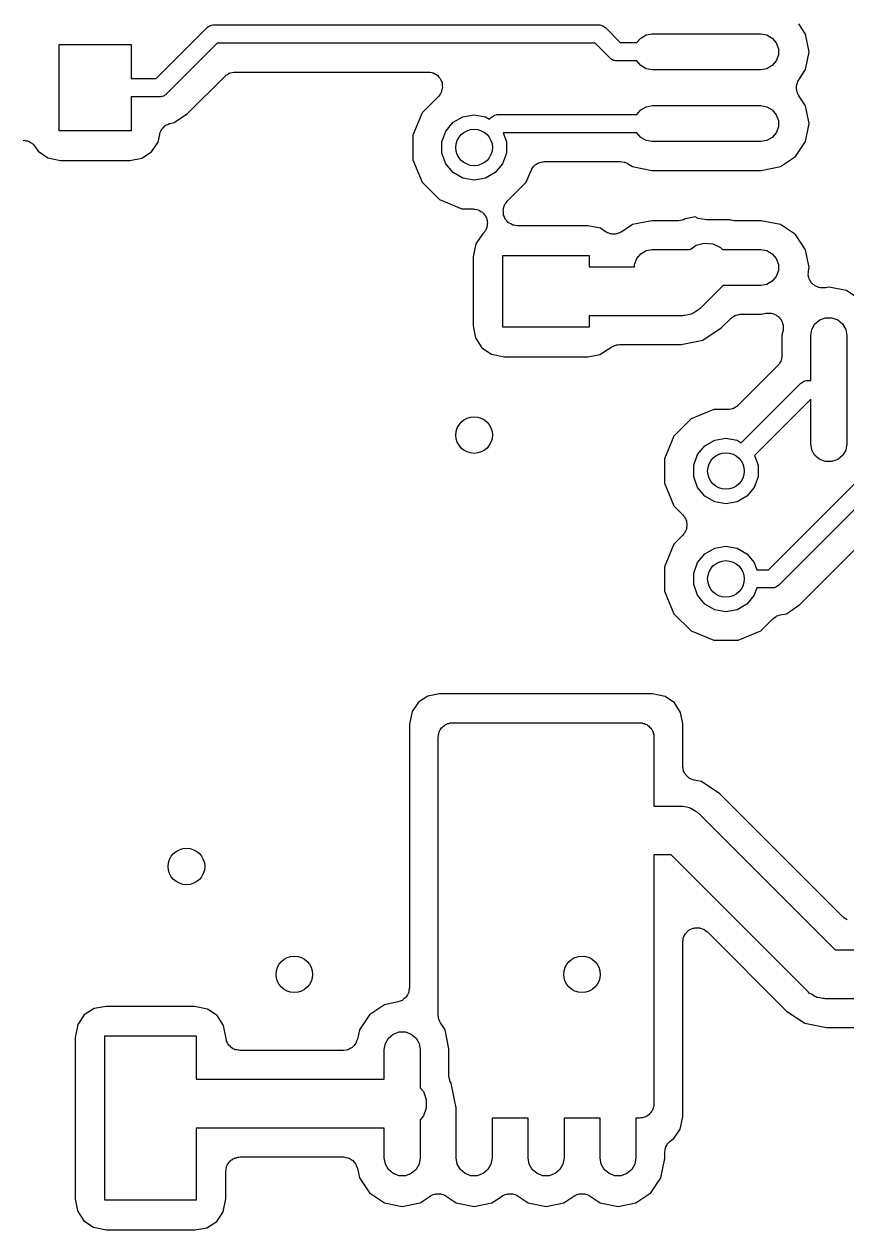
# Model space of a CAD drawing. Extents: x 85 to 210, y -138 to -65.
# Drawn here: x 147.12 to 152.84, y -130.53 to -122.14 of the extents above; entities that cross this region are included whole.
import ezdxf

# ---------------------------------------------------------------- set-up
doc = ezdxf.new("R2010")
doc.units = 0
doc.header["$MEASUREMENT"] = 0
doc.layers.add('BLACK', color=7, linetype='CONTINUOUS')

msp = doc.modelspace()

# ---------------------------------------------------------------- linework, layer by layer
at = {"layer": 'Black'}
for p, q in [((148.039, -122.521), (148.393, -122.166)), ((148.393, -122.166), (148.396, -122.165)), ((148.396, -122.165), (148.397, -122.163)), ((148.397, -122.163), (148.404, -122.159)), ((148.404, -122.159), (148.411, -122.154)), ((148.411, -122.154), (148.414, -122.153)), ((148.414, -122.153), (148.416, -122.152)), ((148.416, -122.152), (148.425, -122.15)), ((148.425, -122.15), (148.433, -122.148)), ((148.433, -122.148), (148.435, -122.148)), ((148.435, -122.148), (148.438, -122.148)), ((148.438, -122.148), (151.117, -122.148)), ((151.117, -122.148), (151.12, -122.148)), ((151.12, -122.148), (151.123, -122.148)), ((151.123, -122.148), (151.131, -122.15)), ((151.131, -122.15), (151.139, -122.152)), ((151.139, -122.152), (151.141, -122.153)), ((151.141, -122.153), (151.144, -122.154)), ((151.144, -122.154), (151.151, -122.159)), ((151.151, -122.159), (151.158, -122.163)), ((151.158, -122.163), (151.16, -122.165)), ((151.16, -122.165), (151.162, -122.166)), ((151.162, -122.166), (151.266, -122.271)), ((152.554, -122.211), (152.507, -122.14)), ((151.381, -122.271), (151.408, -122.239)), ((151.408, -122.239), (151.445, -122.217)), ((151.445, -122.217), (151.488, -122.209)), ((151.488, -122.209), (152.242, -122.209)), ((152.242, -122.209), (152.285, -122.217)), ((152.285, -122.217), (152.322, -122.239)), ((152.322, -122.239), (152.35, -122.272)), ((152.579, -122.334), (152.554, -122.211)), ((147.365, -122.884), (147.365, -122.284)), ((147.365, -122.284), (147.865, -122.284)), ((147.865, -122.284), (147.865, -122.521)), ((148.464, -122.275), (148.11, -122.629)), ((151.091, -122.275), (148.464, -122.275)), ((151.195, -122.379), (151.091, -122.275)), ((151.266, -122.271), (151.381, -122.271)), ((152.35, -122.272), (152.365, -122.313)), ((152.365, -122.313), (152.365, -122.356)), ((152.554, -122.458), (152.579, -122.334)), ((151.198, -122.381), (151.195, -122.379)), ((151.199, -122.383), (151.198, -122.381)), ((151.206, -122.387), (151.199, -122.383)), ((151.213, -122.392), (151.206, -122.387)), ((151.216, -122.393), (151.213, -122.392)), ((151.218, -122.394), (151.216, -122.393)), ((151.227, -122.395), (151.218, -122.394)), ((151.235, -122.398), (151.227, -122.395)), ((151.237, -122.397), (151.235, -122.398)), ((151.24, -122.398), (151.237, -122.397)), ((151.381, -122.398), (151.24, -122.398)), ((151.408, -122.43), (151.381, -122.398)), ((152.35, -122.397), (152.322, -122.43)), ((152.365, -122.356), (152.35, -122.397)), ((148.258, -122.764), (148.518, -122.504)), ((148.518, -122.504), (148.522, -122.502)), ((148.522, -122.502), (148.524, -122.498)), ((148.524, -122.498), (148.536, -122.492)), ((148.536, -122.492), (148.546, -122.484)), ((148.546, -122.484), (148.551, -122.483)), ((148.551, -122.483), (148.554, -122.481)), ((148.554, -122.481), (148.567, -122.479)), ((148.567, -122.479), (148.58, -122.475)), ((148.58, -122.475), (148.584, -122.476)), ((148.584, -122.476), (148.589, -122.475)), ((148.589, -122.475), (149.93, -122.475)), ((149.93, -122.475), (149.943, -122.477)), ((149.943, -122.477), (149.956, -122.478)), ((149.956, -122.478), (149.96, -122.48)), ((149.96, -122.48), (149.964, -122.481)), ((149.964, -122.481), (149.976, -122.487)), ((149.976, -122.487), (149.987, -122.493)), ((149.987, -122.493), (149.99, -122.496)), ((149.99, -122.496), (149.994, -122.498)), ((149.994, -122.498), (150.003, -122.508)), ((151.445, -122.452), (151.408, -122.43)), ((151.488, -122.459), (151.445, -122.452)), ((152.242, -122.459), (151.488, -122.459)), ((152.285, -122.452), (152.242, -122.459)), ((152.322, -122.43), (152.285, -122.452)), ((152.507, -122.529), (152.554, -122.458)), ((147.865, -122.521), (148.039, -122.521)), ((150.003, -122.508), (150.012, -122.518)), ((150.012, -122.518), (150.014, -122.522)), ((150.014, -122.522), (150.017, -122.525)), ((150.017, -122.525), (150.021, -122.537)), ((150.021, -122.537), (150.027, -122.549)), ((150.027, -122.549), (150.027, -122.553)), ((150.027, -122.553), (150.028, -122.557)), ((150.028, -122.557), (150.028, -122.571)), ((150.028, -122.571), (150.03, -122.584)), ((150.03, -122.584), (150.028, -122.588)), ((150.028, -122.588), (150.028, -122.592)), ((152.491, -122.573), (152.493, -122.567)), ((152.491, -122.584), (152.491, -122.573)), ((152.491, -122.595), (152.491, -122.584)), ((152.493, -122.561), (152.497, -122.551)), ((152.493, -122.567), (152.493, -122.561)), ((152.497, -122.551), (152.5, -122.54)), ((152.5, -122.54), (152.504, -122.535)), ((152.504, -122.535), (152.507, -122.529)), ((148.065, -122.648), (147.865, -122.648)), ((147.865, -122.648), (147.865, -122.884)), ((148.068, -122.647), (148.065, -122.648)), ((148.071, -122.648), (148.068, -122.647)), ((148.079, -122.645), (148.071, -122.648)), ((148.087, -122.644), (148.079, -122.645)), ((148.089, -122.643), (148.087, -122.644)), ((148.092, -122.642), (148.089, -122.643)), ((148.099, -122.637), (148.092, -122.642)), ((148.106, -122.633), (148.099, -122.637)), ((148.108, -122.631), (148.106, -122.633)), ((148.11, -122.629), (148.108, -122.631)), ((150.001, -122.646), (149.888, -122.758)), ((150.008, -122.635), (150.001, -122.646)), ((150.017, -122.625), (150.008, -122.635)), ((150.018, -122.621), (150.017, -122.625)), ((150.021, -122.617), (150.018, -122.621)), ((150.024, -122.605), (150.021, -122.617)), ((150.028, -122.592), (150.024, -122.605)), ((152.493, -122.602), (152.491, -122.595)), ((152.493, -122.608), (152.493, -122.602)), ((152.497, -122.618), (152.493, -122.608)), ((152.5, -122.629), (152.497, -122.618)), ((152.504, -122.634), (152.5, -122.629)), ((152.507, -122.64), (152.504, -122.634)), ((152.554, -122.711), (152.507, -122.64)), ((151.381, -122.771), (151.408, -122.739)), ((151.408, -122.739), (151.445, -122.717)), ((151.445, -122.717), (151.488, -122.709)), ((151.488, -122.709), (152.242, -122.709)), ((152.242, -122.709), (152.285, -122.717)), ((152.285, -122.717), (152.322, -122.739)), ((152.322, -122.739), (152.35, -122.772)), ((152.579, -122.834), (152.554, -122.711)), ((148.11, -122.843), (148.12, -122.839)), ((148.12, -122.839), (148.13, -122.834)), ((148.13, -122.834), (148.137, -122.833)), ((148.137, -122.833), (148.143, -122.83)), ((148.143, -122.83), (148.165, -122.826)), ((148.165, -122.826), (148.258, -122.764)), ((149.888, -122.758), (149.823, -122.915)), ((150.053, -122.886), (150.104, -122.825)), ((150.104, -122.825), (150.172, -122.786)), ((150.172, -122.786), (150.25, -122.772)), ((150.25, -122.772), (150.328, -122.786)), ((150.328, -122.786), (150.357, -122.803)), ((150.357, -122.803), (150.371, -122.789)), ((150.371, -122.789), (150.373, -122.788)), ((150.373, -122.788), (150.375, -122.786)), ((150.375, -122.786), (150.382, -122.782)), ((150.382, -122.782), (150.389, -122.777)), ((150.389, -122.777), (150.392, -122.776)), ((150.392, -122.776), (150.394, -122.775)), ((150.394, -122.775), (150.402, -122.773)), ((150.402, -122.773), (150.41, -122.771)), ((150.41, -122.771), (150.413, -122.771)), ((150.413, -122.771), (150.416, -122.771)), ((150.416, -122.771), (151.381, -122.771)), ((152.35, -122.772), (152.365, -122.813)), ((152.365, -122.813), (152.365, -122.856)), ((152.554, -122.958), (152.579, -122.834)), ((147.865, -122.884), (147.365, -122.884)), ((148.053, -122.964), (148.064, -122.909)), ((148.064, -122.909), (148.066, -122.903)), ((148.066, -122.903), (148.067, -122.896)), ((148.067, -122.896), (148.073, -122.887)), ((148.073, -122.887), (148.077, -122.876)), ((148.077, -122.876), (148.081, -122.872)), ((148.081, -122.872), (148.084, -122.866)), ((148.084, -122.866), (148.092, -122.859)), ((148.092, -122.859), (148.1, -122.85)), ((148.1, -122.85), (148.105, -122.847)), ((148.105, -122.847), (148.11, -122.843)), ((149.823, -122.915), (149.823, -123.085)), ((150.026, -122.96), (150.053, -122.886)), ((151.381, -122.898), (150.452, -122.898)), ((150.452, -122.898), (150.474, -122.96)), ((151.408, -122.93), (151.381, -122.898)), ((152.35, -122.897), (152.322, -122.93)), ((152.365, -122.856), (152.35, -122.897)), ((147.116, -122.951), (147.123, -122.95)), ((147.123, -122.95), (147.134, -122.953)), ((147.134, -122.953), (147.145, -122.954)), ((147.145, -122.954), (147.15, -122.957)), ((147.15, -122.957), (147.156, -122.959)), ((147.156, -122.959), (147.166, -122.965)), ((147.166, -122.965), (147.176, -122.97)), ((147.176, -122.97), (147.18, -122.975)), ((147.18, -122.975), (147.185, -122.978)), ((147.185, -122.978), (147.192, -122.987)), ((147.192, -122.987), (147.199, -122.996)), ((147.199, -122.996), (147.219, -123.026)), ((148.007, -123.03), (148.053, -122.964)), ((150.026, -123.04), (150.026, -122.96)), ((150.474, -122.96), (150.474, -123.04)), ((151.445, -122.952), (151.408, -122.93)), ((151.488, -122.959), (151.445, -122.952)), ((152.242, -122.959), (151.488, -122.959)), ((152.285, -122.952), (152.242, -122.959)), ((152.322, -122.93), (152.285, -122.952)), ((152.484, -123.063), (152.554, -122.958)), ((147.219, -123.026), (147.286, -123.072)), ((147.286, -123.072), (147.375, -123.09)), ((147.375, -123.09), (147.856, -123.09)), ((147.856, -123.09), (147.939, -123.075)), ((147.939, -123.075), (148.007, -123.03)), ((149.823, -123.085), (149.888, -123.242)), ((150.053, -123.114), (150.026, -123.04)), ((150.474, -123.04), (150.447, -123.114)), ((152.379, -123.133), (152.484, -123.063)), ((150.104, -123.175), (150.053, -123.114)), ((150.172, -123.214), (150.104, -123.175)), ((150.396, -123.175), (150.328, -123.214)), ((150.447, -123.114), (150.396, -123.175)), ((150.612, -123.242), (150.646, -123.16)), ((150.646, -123.16), (150.65, -123.154)), ((150.65, -123.154), (150.652, -123.148)), ((150.652, -123.148), (150.659, -123.139)), ((150.659, -123.139), (150.665, -123.13)), ((150.665, -123.13), (150.67, -123.126)), ((150.67, -123.126), (150.674, -123.121)), ((150.674, -123.121), (150.684, -123.116)), ((150.684, -123.116), (150.692, -123.109)), ((150.692, -123.109), (150.699, -123.107)), ((150.699, -123.107), (150.704, -123.104)), ((150.704, -123.104), (150.715, -123.102)), ((150.715, -123.102), (150.726, -123.099)), ((150.726, -123.099), (150.732, -123.099)), ((150.732, -123.099), (150.738, -123.098)), ((150.738, -123.098), (151.268, -123.098)), ((151.268, -123.098), (151.28, -123.1)), ((151.28, -123.1), (151.292, -123.101)), ((151.292, -123.101), (151.297, -123.103)), ((151.297, -123.103), (151.302, -123.104)), ((151.302, -123.104), (151.313, -123.11)), ((151.313, -123.11), (151.324, -123.115)), ((151.324, -123.115), (151.351, -123.133)), ((151.351, -123.133), (151.484, -123.159)), ((151.484, -123.159), (152.246, -123.159)), ((152.246, -123.159), (152.379, -123.133)), ((149.888, -123.242), (150.008, -123.362)), ((150.25, -123.228), (150.172, -123.214)), ((150.328, -123.214), (150.25, -123.228)), ((150.48, -123.373), (150.612, -123.242)), ((150.008, -123.362), (150.165, -123.427)), ((150.165, -123.427), (150.243, -123.427)), ((150.243, -123.427), (150.249, -123.428)), ((150.453, -123.427), (150.457, -123.414)), ((150.453, -123.431), (150.453, -123.427)), ((150.457, -123.414), (150.46, -123.402)), ((150.46, -123.402), (150.463, -123.398)), ((150.463, -123.398), (150.464, -123.394)), ((150.464, -123.394), (150.473, -123.384)), ((150.473, -123.384), (150.48, -123.373)), ((150.249, -123.428), (150.255, -123.428)), ((150.255, -123.428), (150.266, -123.431)), ((150.266, -123.431), (150.277, -123.433)), ((150.277, -123.433), (150.282, -123.436)), ((150.282, -123.436), (150.288, -123.438)), ((150.288, -123.438), (150.297, -123.445)), ((150.297, -123.445), (150.307, -123.45)), ((150.307, -123.45), (150.311, -123.455)), ((150.311, -123.455), (150.316, -123.459)), ((150.316, -123.459), (150.322, -123.469)), ((150.322, -123.469), (150.329, -123.477)), ((150.329, -123.477), (150.331, -123.483)), ((150.331, -123.483), (150.335, -123.488)), ((150.335, -123.488), (150.337, -123.499)), ((150.337, -123.499), (150.341, -123.51)), ((150.341, -123.51), (150.341, -123.516)), ((150.451, -123.435), (150.453, -123.431)), ((150.453, -123.448), (150.451, -123.435)), ((150.453, -123.461), (150.453, -123.448)), ((150.454, -123.466), (150.453, -123.461)), ((150.454, -123.47), (150.454, -123.466)), ((150.46, -123.482), (150.454, -123.47)), ((150.464, -123.494), (150.46, -123.482)), ((150.467, -123.497), (150.464, -123.494)), ((150.469, -123.501), (150.467, -123.497)), ((150.478, -123.511), (150.469, -123.501)), ((150.487, -123.521), (150.478, -123.511)), ((151.484, -123.509), (151.351, -123.536)), ((151.671, -123.509), (151.484, -123.509)), ((151.683, -123.507), (151.671, -123.509)), ((151.695, -123.506), (151.683, -123.507)), ((151.7, -123.504), (151.695, -123.506)), ((151.706, -123.503), (151.7, -123.504)), ((151.716, -123.497), (151.706, -123.503)), ((151.722, -123.495), (151.716, -123.497)), ((151.786, -123.482), (151.722, -123.495)), ((151.807, -123.494), (151.786, -123.482)), ((151.865, -123.504), (151.807, -123.494)), ((152.03, -123.504), (151.865, -123.504)), ((152.035, -123.506), (152.03, -123.504)), ((152.047, -123.507), (152.035, -123.506)), ((152.059, -123.509), (152.047, -123.507)), ((152.246, -123.509), (152.059, -123.509)), ((152.379, -123.536), (152.246, -123.509)), ((150.322, -123.588), (150.314, -123.595)), ((150.325, -123.582), (150.322, -123.588)), ((150.329, -123.577), (150.325, -123.582)), ((150.333, -123.567), (150.329, -123.577)), ((150.338, -123.557), (150.333, -123.567)), ((150.339, -123.55), (150.338, -123.557)), ((150.341, -123.544), (150.339, -123.55)), ((150.341, -123.516), (150.342, -123.522)), ((150.342, -123.522), (150.341, -123.533)), ((150.341, -123.533), (150.341, -123.544)), ((150.491, -123.523), (150.487, -123.521)), ((150.494, -123.526), (150.491, -123.523)), ((150.505, -123.532), (150.494, -123.526)), ((150.517, -123.538), (150.505, -123.532)), ((150.521, -123.539), (150.517, -123.538)), ((150.525, -123.541), (150.521, -123.539)), ((150.538, -123.542), (150.525, -123.541)), ((150.551, -123.544), (150.538, -123.542)), ((151.04, -123.544), (150.551, -123.544)), ((151.129, -123.562), (151.04, -123.544)), ((151.164, -123.586), (151.129, -123.562)), ((151.17, -123.589), (151.164, -123.586)), ((151.176, -123.593), (151.17, -123.589)), ((151.186, -123.596), (151.176, -123.593)), ((151.263, -123.593), (151.253, -123.596)), ((151.269, -123.589), (151.263, -123.593)), ((151.276, -123.586), (151.269, -123.589)), ((151.351, -123.536), (151.276, -123.586)), ((152.484, -123.606), (152.379, -123.536)), ((150.262, -123.671), (150.244, -123.76)), ((150.313, -123.596), (150.262, -123.671)), ((150.314, -123.595), (150.313, -123.596)), ((151.195, -123.6), (151.186, -123.596)), ((151.202, -123.6), (151.195, -123.6)), ((151.209, -123.602), (151.202, -123.6)), ((151.219, -123.602), (151.209, -123.602)), ((151.23, -123.603), (151.219, -123.602)), ((151.237, -123.601), (151.23, -123.603)), ((151.244, -123.6), (151.237, -123.601)), ((151.253, -123.596), (151.244, -123.6)), ((151.793, -123.68), (151.85, -123.665)), ((151.85, -123.665), (151.909, -123.67)), ((151.909, -123.67), (151.963, -123.695)), ((152.554, -123.711), (152.484, -123.606)), ((150.244, -123.76), (150.244, -124.241)), ((150.45, -124.25), (150.45, -123.75)), ((150.45, -123.75), (151.05, -123.75)), ((151.05, -123.75), (151.05, -123.83)), ((151.38, -123.772), (151.408, -123.739)), ((151.408, -123.739), (151.445, -123.717)), ((151.445, -123.717), (151.488, -123.709)), ((151.488, -123.709), (151.752, -123.709)), ((151.752, -123.709), (151.793, -123.68)), ((151.963, -123.695), (151.977, -123.709)), ((151.977, -123.709), (152.242, -123.709)), ((152.242, -123.709), (152.285, -123.717)), ((152.285, -123.717), (152.322, -123.739)), ((152.322, -123.739), (152.35, -123.772)), ((152.579, -123.834), (152.554, -123.711)), ((151.05, -123.83), (151.365, -123.83)), ((151.365, -123.813), (151.38, -123.772)), ((151.365, -123.83), (151.365, -123.813)), ((152.35, -123.772), (152.365, -123.813)), ((152.365, -123.813), (152.365, -123.856)), ((152.574, -123.858), (152.579, -123.834)), ((152.322, -123.93), (152.285, -123.952)), ((152.35, -123.897), (152.322, -123.93)), ((152.365, -123.856), (152.35, -123.897)), ((152.572, -123.879), (152.574, -123.869)), ((152.574, -123.886), (152.572, -123.879)), ((152.573, -123.892), (152.574, -123.886)), ((152.577, -123.903), (152.573, -123.892)), ((152.574, -123.869), (152.574, -123.858)), ((152.579, -123.913), (152.577, -123.903)), ((152.582, -123.919), (152.579, -123.913)), ((152.585, -123.925), (152.582, -123.919)), ((152.591, -123.934), (152.585, -123.925)), ((151.981, -123.959), (151.82, -124.12)), ((152.242, -123.959), (151.981, -123.959)), ((152.285, -123.952), (152.242, -123.959)), ((152.597, -123.943), (152.591, -123.934)), ((152.602, -123.947), (152.597, -123.943)), ((152.606, -123.952), (152.602, -123.947)), ((152.616, -123.958), (152.606, -123.952)), ((152.624, -123.965), (152.616, -123.958)), ((152.63, -123.967), (152.624, -123.965)), ((152.636, -123.97), (152.63, -123.967)), ((152.647, -123.973), (152.636, -123.97)), ((152.657, -123.976), (152.647, -123.973)), ((152.664, -123.976), (152.657, -123.976)), ((152.67, -123.977), (152.664, -123.976)), ((152.681, -123.976), (152.67, -123.977)), ((152.692, -123.975), (152.681, -123.976)), ((152.715, -123.971), (152.692, -123.975)), ((152.839, -123.995), (152.715, -123.971)), ((152.91, -124.043), (152.839, -123.995)), ((151.699, -124.17), (151.05, -124.17)), ((151.05, -124.17), (151.05, -124.25)), ((151.707, -124.169), (151.699, -124.17)), ((151.714, -124.169), (151.707, -124.169)), ((151.736, -124.164), (151.714, -124.169)), ((151.758, -124.16), (151.736, -124.164)), ((151.764, -124.156), (151.758, -124.16)), ((151.771, -124.154), (151.764, -124.156)), ((151.79, -124.141), (151.771, -124.154)), ((151.809, -124.13), (151.79, -124.141)), ((151.814, -124.124), (151.809, -124.13)), ((151.82, -124.12), (151.814, -124.124)), ((152.041, -124.183), (152.052, -124.176)), ((152.052, -124.176), (152.063, -124.169)), ((152.063, -124.169), (152.067, -124.168)), ((152.067, -124.168), (152.071, -124.165)), ((152.071, -124.165), (152.083, -124.163)), ((152.083, -124.163), (152.096, -124.16)), ((152.096, -124.16), (152.1, -124.16)), ((152.1, -124.16), (152.105, -124.159)), ((152.105, -124.159), (152.246, -124.159)), ((152.246, -124.159), (152.279, -124.153)), ((152.279, -124.153), (152.29, -124.153)), ((152.29, -124.153), (152.301, -124.151)), ((152.301, -124.151), (152.307, -124.152)), ((152.307, -124.152), (152.314, -124.152)), ((152.314, -124.152), (152.324, -124.155)), ((152.324, -124.155), (152.335, -124.158)), ((152.335, -124.158), (152.341, -124.161)), ((152.341, -124.161), (152.347, -124.163)), ((152.347, -124.163), (152.355, -124.17)), ((152.355, -124.17), (152.365, -124.176)), ((152.365, -124.176), (152.369, -124.181)), ((152.369, -124.181), (152.374, -124.185)), ((150.244, -124.241), (150.26, -124.323)), ((151.05, -124.25), (150.45, -124.25)), ((151.84, -124.34), (151.968, -124.255)), ((151.968, -124.255), (152.034, -124.189)), ((152.034, -124.189), (152.038, -124.186)), ((152.038, -124.186), (152.041, -124.183)), ((152.374, -124.185), (152.379, -124.194)), ((152.379, -124.194), (152.386, -124.203)), ((152.386, -124.203), (152.388, -124.209)), ((152.388, -124.209), (152.392, -124.215)), ((152.392, -124.215), (152.394, -124.225)), ((152.394, -124.225), (152.397, -124.236)), ((152.397, -124.236), (152.397, -124.242)), ((152.397, -124.242), (152.399, -124.249)), ((152.399, -124.249), (152.397, -124.259)), ((152.397, -124.259), (152.397, -124.27)), ((152.59, -124.307), (152.598, -124.265)), ((152.598, -124.265), (152.619, -124.227)), ((152.619, -124.227), (152.653, -124.199)), ((152.653, -124.199), (152.693, -124.184)), ((152.693, -124.184), (152.737, -124.184)), ((152.737, -124.184), (152.778, -124.199)), ((152.778, -124.199), (152.811, -124.227)), ((152.811, -124.227), (152.833, -124.265)), ((152.833, -124.265), (152.84, -124.307)), ((150.26, -124.323), (150.304, -124.392)), ((151.69, -124.37), (151.84, -124.34)), ((152.397, -124.27), (152.39, -124.304)), ((152.39, -124.304), (152.39, -124.446)), ((152.59, -124.621), (152.59, -124.307)), ((152.84, -124.307), (152.84, -125.061)), ((150.304, -124.392), (150.371, -124.438)), ((151.123, -124.44), (151.208, -124.386)), ((151.208, -124.386), (151.218, -124.382)), ((151.218, -124.382), (151.228, -124.376)), ((151.228, -124.376), (151.234, -124.375)), ((151.234, -124.375), (151.24, -124.372)), ((151.24, -124.372), (151.251, -124.372)), ((151.251, -124.372), (151.262, -124.37)), ((151.262, -124.37), (151.69, -124.37)), ((150.371, -124.438), (150.46, -124.456)), ((150.46, -124.456), (151.041, -124.456)), ((151.041, -124.456), (151.123, -124.44)), ((152.361, -124.517), (152.084, -124.794)), ((152.363, -124.513), (152.361, -124.517)), ((152.367, -124.51), (152.363, -124.513)), ((152.373, -124.499), (152.367, -124.51)), ((152.381, -124.488), (152.373, -124.499)), ((152.382, -124.484), (152.381, -124.488)), ((152.384, -124.48), (152.382, -124.484)), ((152.386, -124.467), (152.384, -124.48)), ((152.39, -124.455), (152.386, -124.467)), ((152.39, -124.446), (152.389, -124.45)), ((152.389, -124.45), (152.39, -124.455)), ((152.107, -125.053), (152.521, -124.639)), ((152.521, -124.639), (152.523, -124.638)), ((152.523, -124.638), (152.525, -124.636)), ((152.525, -124.636), (152.532, -124.632)), ((152.532, -124.632), (152.539, -124.627)), ((152.539, -124.627), (152.542, -124.626)), ((152.542, -124.626), (152.544, -124.625)), ((152.544, -124.625), (152.552, -124.623)), ((152.552, -124.623), (152.56, -124.621)), ((152.56, -124.621), (152.563, -124.621)), ((152.563, -124.621), (152.566, -124.621)), ((152.566, -124.621), (152.59, -124.621)), ((152.59, -124.75), (152.199, -125.141)), ((152.59, -125.061), (152.59, -124.75)), ((151.915, -124.823), (151.758, -124.888)), ((152.013, -124.823), (151.915, -124.823)), ((152.017, -124.822), (152.013, -124.823)), ((152.022, -124.823), (152.017, -124.822)), ((152.034, -124.819), (152.022, -124.823)), ((152.047, -124.817), (152.034, -124.819)), ((152.051, -124.815), (152.047, -124.817)), ((152.055, -124.814), (152.051, -124.815)), ((152.066, -124.806), (152.055, -124.814)), ((152.077, -124.8), (152.066, -124.806)), ((152.08, -124.796), (152.077, -124.8)), ((152.084, -124.794), (152.08, -124.796)), ((151.758, -124.888), (151.638, -125.008)), ((151.638, -125.008), (151.573, -125.165)), ((151.803, -125.136), (151.854, -125.075)), ((151.854, -125.075), (151.922, -125.036)), ((151.922, -125.036), (152, -125.022)), ((152, -125.022), (152.078, -125.036)), ((152.078, -125.036), (152.107, -125.053)), ((152.598, -125.104), (152.59, -125.061)), ((152.619, -125.142), (152.598, -125.104)), ((152.833, -125.104), (152.811, -125.142)), ((152.84, -125.061), (152.833, -125.104)), ((151.573, -125.165), (151.573, -125.335)), ((151.776, -125.21), (151.803, -125.136)), ((152.199, -125.141), (152.224, -125.21)), ((152.295, -125.936), (153.108, -125.123)), ((153.226, -125.184), (152.366, -126.045)), ((152.653, -125.17), (152.619, -125.142)), ((152.693, -125.184), (152.653, -125.17)), ((152.737, -125.184), (152.693, -125.184)), ((152.778, -125.17), (152.737, -125.184)), ((152.811, -125.142), (152.778, -125.17)), ((151.776, -125.29), (151.776, -125.21)), ((152.224, -125.21), (152.224, -125.29)), ((151.573, -125.335), (151.638, -125.492)), ((151.803, -125.364), (151.776, -125.29)), ((152.224, -125.29), (152.197, -125.364)), ((151.854, -125.425), (151.803, -125.364)), ((151.922, -125.464), (151.854, -125.425)), ((152.146, -125.425), (152.078, -125.464)), ((152.197, -125.364), (152.146, -125.425)), ((151.638, -125.492), (151.7, -125.554)), ((152, -125.478), (151.922, -125.464)), ((152.078, -125.464), (152, -125.478)), ((151.7, -125.554), (151.705, -125.562)), ((151.705, -125.562), (151.712, -125.568)), ((151.712, -125.568), (151.715, -125.576)), ((151.715, -125.576), (151.72, -125.583)), ((151.72, -125.583), (151.723, -125.591)), ((151.723, -125.591), (151.726, -125.599)), ((151.726, -125.599), (151.727, -125.608)), ((151.705, -125.689), (151.7, -125.696)), ((151.712, -125.682), (151.705, -125.689)), ((151.715, -125.675), (151.712, -125.682)), ((151.72, -125.667), (151.715, -125.675)), ((151.723, -125.659), (151.72, -125.667)), ((151.726, -125.651), (151.723, -125.659)), ((151.727, -125.642), (151.726, -125.651)), ((151.727, -125.608), (151.729, -125.616)), ((151.729, -125.634), (151.727, -125.642)), ((151.729, -125.616), (151.729, -125.625)), ((151.729, -125.625), (151.729, -125.634)), ((151.638, -125.758), (151.573, -125.915)), ((151.7, -125.696), (151.638, -125.758)), ((151.922, -125.786), (152, -125.772)), ((152, -125.772), (152.078, -125.786)), ((151.803, -125.886), (151.854, -125.825)), ((151.854, -125.825), (151.922, -125.786)), ((152.078, -125.786), (152.146, -125.825)), ((152.146, -125.825), (152.197, -125.886)), ((152.514, -126.179), (152.904, -125.789)), ((151.573, -125.915), (151.573, -126.085)), ((151.776, -125.96), (151.803, -125.886)), ((152.197, -125.886), (152.216, -125.936)), ((152.216, -125.936), (152.295, -125.936)), ((151.776, -126.04), (151.776, -125.96)), ((151.573, -126.085), (151.638, -126.242)), ((151.803, -126.114), (151.776, -126.04)), ((152.216, -126.063), (152.197, -126.114)), ((152.321, -126.063), (152.216, -126.063)), ((152.324, -126.063), (152.321, -126.063)), ((152.327, -126.063), (152.324, -126.063)), ((152.335, -126.061), (152.327, -126.063)), ((152.343, -126.06), (152.335, -126.061)), ((152.345, -126.058), (152.343, -126.06)), ((152.348, -126.058), (152.345, -126.058)), ((152.355, -126.053), (152.348, -126.058)), ((152.362, -126.049), (152.355, -126.053)), ((152.364, -126.047), (152.362, -126.049)), ((152.366, -126.045), (152.364, -126.047)), ((151.854, -126.175), (151.803, -126.114)), ((151.922, -126.214), (151.854, -126.175)), ((152.146, -126.175), (152.078, -126.214)), ((152.197, -126.114), (152.146, -126.175)), ((152.421, -126.242), (152.514, -126.179)), ((151.638, -126.242), (151.758, -126.362)), ((152, -126.228), (151.922, -126.214)), ((152.078, -126.214), (152, -126.228)), ((152.242, -126.362), (152.326, -126.278)), ((152.326, -126.278), (152.336, -126.271)), ((152.336, -126.271), (152.345, -126.263)), ((152.345, -126.263), (152.35, -126.261)), ((152.35, -126.261), (152.355, -126.258)), ((152.355, -126.258), (152.366, -126.255)), ((152.366, -126.255), (152.377, -126.25)), ((152.377, -126.25), (152.421, -126.242)), ((151.758, -126.362), (151.915, -126.427)), ((151.915, -126.427), (152.085, -126.427)), ((152.085, -126.427), (152.242, -126.362)), ((149.862, -126.858), (149.818, -126.923)), ((149.929, -126.815), (149.862, -126.858)), ((150.009, -126.8), (149.929, -126.815)), ((151.49, -126.8), (150.009, -126.8)), ((151.577, -126.818), (151.49, -126.8)), ((151.642, -126.862), (151.577, -126.818)), ((151.685, -126.929), (151.642, -126.862)), ((149.818, -126.923), (149.8, -127.01)), ((151.7, -127.009), (151.685, -126.929)), ((149.8, -127.01), (149.8, -128.844)), ((150.023, -127.036), (150.03, -127.03)), ((150.03, -127.03), (150.036, -127.023)), ((150.036, -127.023), (150.043, -127.019)), ((150.043, -127.019), (150.05, -127.013)), ((150.05, -127.013), (150.058, -127.01)), ((150.058, -127.01), (150.066, -127.006)), ((150.066, -127.006), (150.074, -127.005)), ((150.074, -127.005), (150.083, -127.002)), ((150.083, -127.002), (150.091, -127.002)), ((150.091, -127.002), (150.1, -127)), ((150.1, -127), (151.4, -127)), ((151.4, -127), (151.409, -127.002)), ((151.409, -127.002), (151.417, -127.002)), ((151.417, -127.002), (151.426, -127.005)), ((151.426, -127.005), (151.434, -127.006)), ((151.434, -127.006), (151.442, -127.01)), ((151.442, -127.01), (151.45, -127.013)), ((151.45, -127.013), (151.457, -127.019)), ((151.457, -127.019), (151.464, -127.023)), ((151.464, -127.023), (151.47, -127.03)), ((151.47, -127.03), (151.477, -127.036)), ((151.7, -127.302), (151.7, -127.009)), ((150, -127.1), (150.002, -127.091)), ((150, -129.033), (150, -127.1)), ((150.002, -127.083), (150.005, -127.074)), ((150.002, -127.091), (150.002, -127.083)), ((150.005, -127.074), (150.006, -127.066)), ((150.006, -127.066), (150.01, -127.058)), ((150.01, -127.058), (150.013, -127.05)), ((150.013, -127.05), (150.019, -127.043)), ((150.019, -127.043), (150.023, -127.036)), ((151.477, -127.036), (151.481, -127.043)), ((151.481, -127.043), (151.487, -127.05)), ((151.487, -127.05), (151.49, -127.058)), ((151.49, -127.058), (151.494, -127.066)), ((151.494, -127.066), (151.495, -127.074)), ((151.495, -127.074), (151.498, -127.083)), ((151.498, -127.083), (151.498, -127.091)), ((151.498, -127.091), (151.5, -127.1)), ((151.5, -127.1), (151.5, -127.58)), ((151.703, -127.318), (151.7, -127.302)), ((151.705, -127.334), (151.703, -127.318)), ((151.706, -127.335), (151.705, -127.334)), ((151.706, -127.336), (151.706, -127.335)), ((151.714, -127.35), (151.706, -127.336)), ((151.722, -127.365), (151.714, -127.35)), ((151.723, -127.365), (151.722, -127.365)), ((151.723, -127.366), (151.723, -127.365)), ((151.736, -127.377), (151.723, -127.366)), ((151.748, -127.387), (151.736, -127.377)), ((151.749, -127.388), (151.748, -127.387)), ((151.75, -127.389), (151.749, -127.388)), ((151.765, -127.394), (151.75, -127.389)), ((151.78, -127.4), (151.765, -127.394)), ((151.83, -127.41), (151.78, -127.4)), ((151.958, -127.495), (151.83, -127.41)), ((152.813, -128.351), (151.958, -127.495)), ((151.5, -127.58), (151.689, -127.58)), ((151.689, -127.58), (151.697, -127.581)), ((151.697, -127.581), (151.704, -127.581)), ((151.704, -127.581), (151.726, -127.586)), ((151.726, -127.586), (151.748, -127.59)), ((151.748, -127.59), (151.754, -127.594)), ((151.754, -127.594), (151.761, -127.596)), ((151.761, -127.596), (151.78, -127.609)), ((151.78, -127.609), (151.799, -127.62)), ((151.799, -127.62), (151.804, -127.626)), ((151.804, -127.626), (151.81, -127.63)), ((151.81, -127.63), (152.76, -128.58)), ((151.619, -127.92), (151.5, -127.92)), ((151.5, -127.92), (151.5, -129.65)), ((152.569, -128.87), (151.619, -127.92)), ((152.817, -128.353), (152.813, -128.351)), ((152.82, -128.357), (152.817, -128.353)), ((152.831, -128.363), (152.82, -128.357)), ((152.842, -128.371), (152.831, -128.363)), ((151.723, -128.461), (151.733, -128.453)), ((151.733, -128.453), (151.743, -128.443)), ((151.743, -128.443), (151.747, -128.441)), ((151.747, -128.441), (151.75, -128.439)), ((151.75, -128.439), (151.762, -128.434)), ((151.762, -128.434), (151.774, -128.429)), ((151.774, -128.429), (151.779, -128.428)), ((151.779, -128.428), (151.783, -128.427)), ((151.783, -128.427), (151.796, -128.427)), ((151.796, -128.427), (151.809, -128.426)), ((151.809, -128.426), (151.813, -128.427)), ((151.813, -128.427), (151.817, -128.427)), ((151.817, -128.427), (151.83, -128.431)), ((151.83, -128.431), (151.842, -128.435)), ((151.842, -128.435), (151.846, -128.437)), ((151.846, -128.437), (151.85, -128.439)), ((151.85, -128.439), (151.86, -128.447)), ((151.86, -128.447), (151.871, -128.454)), ((151.871, -128.454), (152.421, -129.005)), ((151.7, -128.525), (151.702, -128.512)), ((151.7, -129.74), (151.7, -128.525)), ((151.702, -128.512), (151.703, -128.499)), ((151.703, -128.499), (151.705, -128.495)), ((151.705, -128.495), (151.706, -128.491)), ((151.706, -128.491), (151.713, -128.48)), ((151.713, -128.48), (151.718, -128.468)), ((151.718, -128.468), (151.721, -128.465)), ((151.721, -128.465), (151.723, -128.461)), ((152.76, -128.58), (153.93, -128.58)), ((149.795, -128.876), (149.794, -128.877)), ((149.794, -128.877), (149.794, -128.878)), ((149.797, -128.86), (149.795, -128.876)), ((149.8, -128.844), (149.797, -128.86)), ((152.575, -128.874), (152.569, -128.87)), ((152.58, -128.88), (152.575, -128.874)), ((149.626, -128.961), (149.522, -129.031)), ((149.72, -128.942), (149.626, -128.961)), ((149.735, -128.936), (149.72, -128.942)), ((149.75, -128.931), (149.735, -128.936)), ((149.751, -128.93), (149.75, -128.931)), ((149.752, -128.93), (149.751, -128.93)), ((149.764, -128.919), (149.752, -128.93)), ((149.777, -128.909), (149.764, -128.919)), ((149.778, -128.907), (149.777, -128.908)), ((149.777, -128.908), (149.777, -128.909)), ((149.786, -128.893), (149.778, -128.907)), ((149.794, -128.878), (149.786, -128.893)), ((152.599, -128.891), (152.58, -128.88)), ((152.618, -128.904), (152.599, -128.891)), ((152.625, -128.906), (152.618, -128.904)), ((152.631, -128.91), (152.625, -128.906)), ((152.653, -128.914), (152.631, -128.91)), ((152.675, -128.919), (152.653, -128.914)), ((152.682, -128.919), (152.675, -128.919)), ((152.689, -128.92), (152.682, -128.919)), ((154, -128.92), (152.689, -128.92)), ((147.54, -129.032), (147.495, -129.099)), ((147.609, -128.988), (147.54, -129.032)), ((147.692, -128.973), (147.609, -128.988)), ((148.307, -128.973), (147.692, -128.973)), ((148.397, -128.991), (148.307, -128.973)), ((148.464, -129.036), (148.397, -128.991)), ((148.508, -129.105), (148.464, -129.036)), ((149.522, -129.031), (149.452, -129.136)), ((150.002, -129.045), (150, -129.033)), ((150.003, -129.057), (150.002, -129.045)), ((152.421, -129.005), (152.549, -129.09)), ((147.495, -129.099), (147.477, -129.189)), ((148.525, -129.196), (148.508, -129.105)), ((150.005, -129.062), (150.003, -129.057)), ((150.006, -129.067), (150.005, -129.062)), ((150.012, -129.077), (150.006, -129.067)), ((150.017, -129.088), (150.012, -129.077)), ((150.048, -129.136), (150.017, -129.088)), ((152.549, -129.09), (152.699, -129.12)), ((152.699, -129.12), (153.99, -129.12)), ((147.477, -129.189), (147.477, -130.312)), ((147.683, -130.321), (147.683, -129.178)), ((147.683, -129.178), (148.317, -129.178)), ((148.317, -129.178), (148.317, -129.48)), ((148.525, -129.197), (148.525, -129.196)), ((148.528, -129.206), (148.525, -129.197)), ((148.529, -129.214), (148.528, -129.206)), ((149.439, -129.2), (149.433, -129.215)), ((149.452, -129.136), (149.439, -129.2)), ((149.633, -129.23), (149.654, -129.193)), ((149.654, -129.193), (149.688, -129.165)), ((149.688, -129.165), (149.728, -129.15)), ((149.728, -129.15), (149.772, -129.15)), ((149.772, -129.15), (149.812, -129.165)), ((149.812, -129.165), (149.846, -129.193)), ((149.846, -129.193), (149.867, -129.23)), ((150.075, -129.269), (150.048, -129.136)), ((148.534, -129.222), (148.529, -129.214)), ((148.537, -129.23), (148.534, -129.222)), ((148.542, -129.237), (148.537, -129.23)), ((148.547, -129.244), (148.542, -129.237)), ((148.553, -129.25), (148.547, -129.244)), ((148.559, -129.257), (148.553, -129.25)), ((148.567, -129.261), (148.559, -129.257)), ((148.573, -129.267), (148.567, -129.261)), ((148.582, -129.27), (148.573, -129.267)), ((148.589, -129.274), (148.582, -129.27)), ((148.598, -129.275), (148.589, -129.274)), ((148.606, -129.278), (148.598, -129.275)), ((148.615, -129.278), (148.606, -129.278)), ((148.623, -129.28), (148.615, -129.278)), ((149.341, -129.28), (148.623, -129.28)), ((149.357, -129.277), (149.341, -129.28)), ((149.373, -129.275), (149.357, -129.277)), ((149.374, -129.274), (149.373, -129.275)), ((149.375, -129.274), (149.374, -129.274)), ((149.389, -129.266), (149.375, -129.274)), ((149.403, -129.258), (149.389, -129.266)), ((149.404, -129.257), (149.403, -129.258)), ((149.405, -129.257), (149.404, -129.257)), ((149.416, -129.244), (149.405, -129.257)), ((149.426, -129.232), (149.416, -129.244)), ((149.427, -129.231), (149.426, -129.232)), ((149.433, -129.215), (149.427, -129.23)), ((149.427, -129.23), (149.427, -129.231)), ((149.625, -129.273), (149.633, -129.23)), ((149.625, -129.48), (149.625, -129.273)), ((149.867, -129.23), (149.875, -129.273)), ((149.875, -129.273), (149.875, -129.539)), ((150.075, -129.456), (150.075, -129.269)), ((150.077, -129.468), (150.075, -129.456)), ((148.317, -129.48), (149.625, -129.48)), ((149.875, -129.539), (149.897, -129.565)), ((150.078, -129.48), (150.077, -129.468)), ((150.08, -129.485), (150.078, -129.48)), ((150.081, -129.491), (150.08, -129.485)), ((150.087, -129.501), (150.081, -129.491)), ((150.09, -129.507), (150.087, -129.501)), ((150.122, -129.67), (150.09, -129.507)), ((149.897, -129.565), (149.917, -129.62)), ((149.917, -129.62), (149.917, -129.68)), ((149.917, -129.68), (149.897, -129.735)), ((150.125, -129.677), (150.122, -129.67)), ((150.125, -130.027), (150.125, -129.677)), ((151.477, -129.714), (151.47, -129.72)), ((151.481, -129.707), (151.477, -129.714)), ((151.487, -129.7), (151.481, -129.707)), ((151.49, -129.692), (151.487, -129.7)), ((151.494, -129.684), (151.49, -129.692)), ((151.495, -129.676), (151.494, -129.684)), ((151.498, -129.667), (151.495, -129.676)), ((151.5, -129.65), (151.498, -129.659)), ((151.498, -129.659), (151.498, -129.667)), ((149.897, -129.735), (149.875, -129.761)), ((149.875, -129.761), (149.875, -130.027)), ((150.625, -129.75), (150.375, -129.75)), ((150.375, -129.75), (150.375, -130.027)), ((150.625, -130.027), (150.625, -129.75)), ((151.125, -129.75), (150.875, -129.75)), ((150.875, -129.75), (150.875, -130.027)), ((151.125, -130.027), (151.125, -129.75)), ((151.4, -129.75), (151.375, -129.75)), ((151.375, -129.75), (151.375, -130.027)), ((151.409, -129.748), (151.4, -129.75)), ((151.417, -129.748), (151.409, -129.748)), ((151.426, -129.745), (151.417, -129.748)), ((151.434, -129.744), (151.426, -129.745)), ((151.442, -129.74), (151.434, -129.744)), ((151.45, -129.737), (151.442, -129.74)), ((151.457, -129.731), (151.45, -129.737)), ((151.464, -129.727), (151.457, -129.731)), ((151.47, -129.72), (151.464, -129.727)), ((151.682, -129.827), (151.7, -129.74)), ((149.625, -129.82), (148.317, -129.82)), ((148.317, -129.82), (148.317, -130.321)), ((149.625, -130.027), (149.625, -129.82)), ((151.638, -129.892), (151.682, -129.827)), ((151.578, -129.972), (151.579, -129.957)), ((151.579, -129.957), (151.581, -129.955)), ((151.581, -129.953), (151.589, -129.94)), ((151.581, -129.955), (151.581, -129.953)), ((151.589, -129.94), (151.595, -129.927)), ((151.595, -129.927), (151.597, -129.925)), ((151.597, -129.925), (151.598, -129.923)), ((151.598, -129.923), (151.61, -129.913)), ((151.61, -129.913), (151.621, -129.903)), ((151.621, -129.903), (151.638, -129.892)), ((148.547, -130.056), (148.553, -130.05)), ((148.553, -130.05), (148.559, -130.043)), ((148.559, -130.043), (148.567, -130.039)), ((148.567, -130.039), (148.573, -130.033)), ((148.573, -130.033), (148.582, -130.03)), ((148.582, -130.03), (148.589, -130.026)), ((148.589, -130.026), (148.598, -130.025)), ((148.598, -130.025), (148.606, -130.022)), ((148.606, -130.022), (148.615, -130.022)), ((148.615, -130.022), (148.623, -130.02)), ((148.623, -130.02), (149.341, -130.02)), ((149.341, -130.02), (149.357, -130.023)), ((149.357, -130.023), (149.373, -130.025)), ((149.373, -130.025), (149.374, -130.026)), ((149.374, -130.026), (149.375, -130.026)), ((149.375, -130.026), (149.389, -130.034)), ((149.389, -130.034), (149.403, -130.042)), ((149.403, -130.042), (149.404, -130.043)), ((149.404, -130.043), (149.405, -130.043)), ((149.405, -130.043), (149.416, -130.056)), ((149.633, -130.07), (149.625, -130.027)), ((149.875, -130.027), (149.867, -130.07)), ((150.133, -130.07), (150.125, -130.027)), ((150.375, -130.027), (150.367, -130.07)), ((150.633, -130.07), (150.625, -130.027)), ((150.875, -130.027), (150.867, -130.07)), ((151.133, -130.07), (151.125, -130.027)), ((151.375, -130.027), (151.367, -130.07)), ((151.548, -130.164), (151.575, -130.031)), ((151.575, -129.987), (151.578, -129.972)), ((151.575, -130.031), (151.575, -129.987)), ((148.523, -130.12), (148.525, -130.111)), ((148.523, -130.311), (148.523, -130.12)), ((148.525, -130.103), (148.528, -130.094)), ((148.525, -130.111), (148.525, -130.103)), ((148.528, -130.094), (148.529, -130.086)), ((148.529, -130.086), (148.534, -130.078)), ((148.534, -130.078), (148.537, -130.07)), ((148.537, -130.07), (148.542, -130.063)), ((148.542, -130.063), (148.547, -130.056)), ((149.416, -130.056), (149.426, -130.068)), ((149.426, -130.068), (149.427, -130.069)), ((149.427, -130.069), (149.427, -130.07)), ((149.427, -130.07), (149.433, -130.085)), ((149.433, -130.085), (149.439, -130.1)), ((149.439, -130.1), (149.452, -130.164)), ((149.654, -130.107), (149.633, -130.07)), ((149.688, -130.135), (149.654, -130.107)), ((149.728, -130.15), (149.688, -130.135)), ((149.812, -130.135), (149.772, -130.15)), ((149.846, -130.107), (149.812, -130.135)), ((149.867, -130.07), (149.846, -130.107)), ((150.154, -130.107), (150.133, -130.07)), ((150.188, -130.135), (150.154, -130.107)), ((150.228, -130.15), (150.188, -130.135)), ((150.312, -130.135), (150.272, -130.15)), ((150.346, -130.107), (150.312, -130.135)), ((150.367, -130.07), (150.346, -130.107)), ((150.654, -130.107), (150.633, -130.07)), ((150.688, -130.135), (150.654, -130.107)), ((150.728, -130.15), (150.688, -130.135)), ((150.812, -130.135), (150.772, -130.15)), ((150.846, -130.107), (150.812, -130.135)), ((150.867, -130.07), (150.846, -130.107)), ((151.154, -130.107), (151.133, -130.07)), ((151.188, -130.135), (151.154, -130.107)), ((151.228, -130.15), (151.188, -130.135)), ((151.312, -130.135), (151.272, -130.15)), ((151.346, -130.107), (151.312, -130.135)), ((151.367, -130.07), (151.346, -130.107)), ((149.452, -130.164), (149.522, -130.269)), ((149.772, -130.15), (149.728, -130.15)), ((150.272, -130.15), (150.228, -130.15)), ((150.772, -130.15), (150.728, -130.15)), ((151.272, -130.15), (151.228, -130.15)), ((151.478, -130.269), (151.548, -130.164)), ((149.522, -130.269), (149.626, -130.339)), ((149.874, -130.339), (149.944, -130.292)), ((149.944, -130.292), (149.95, -130.289)), ((149.95, -130.289), (149.956, -130.285)), ((149.956, -130.285), (149.966, -130.282)), ((149.966, -130.282), (149.976, -130.278)), ((149.976, -130.278), (149.983, -130.277)), ((149.983, -130.277), (149.989, -130.276)), ((149.989, -130.276), (150, -130.276)), ((150, -130.276), (150.011, -130.276)), ((150.011, -130.276), (150.017, -130.277)), ((150.017, -130.277), (150.024, -130.278)), ((150.024, -130.278), (150.034, -130.282)), ((150.034, -130.282), (150.044, -130.285)), ((150.044, -130.285), (150.05, -130.289)), ((150.05, -130.289), (150.056, -130.292)), ((150.056, -130.292), (150.126, -130.339)), ((150.374, -130.339), (150.444, -130.292)), ((150.444, -130.292), (150.45, -130.289)), ((150.45, -130.289), (150.456, -130.285)), ((150.456, -130.285), (150.466, -130.282)), ((150.466, -130.282), (150.476, -130.278)), ((150.476, -130.278), (150.483, -130.277)), ((150.483, -130.277), (150.489, -130.276)), ((150.489, -130.276), (150.5, -130.276)), ((150.5, -130.276), (150.511, -130.276)), ((150.511, -130.276), (150.517, -130.277)), ((150.517, -130.277), (150.524, -130.278)), ((150.524, -130.278), (150.534, -130.282)), ((150.534, -130.282), (150.544, -130.285)), ((150.544, -130.285), (150.55, -130.289)), ((150.55, -130.289), (150.556, -130.292)), ((150.556, -130.292), (150.626, -130.339)), ((150.874, -130.339), (150.944, -130.292)), ((150.944, -130.292), (150.95, -130.289)), ((150.95, -130.289), (150.956, -130.285)), ((150.956, -130.285), (150.966, -130.282)), ((150.966, -130.282), (150.976, -130.278)), ((150.976, -130.278), (150.983, -130.277)), ((150.983, -130.277), (150.989, -130.276)), ((150.989, -130.276), (151, -130.276)), ((151, -130.276), (151.011, -130.276)), ((151.011, -130.276), (151.017, -130.277)), ((151.017, -130.277), (151.024, -130.278)), ((151.024, -130.278), (151.034, -130.282)), ((151.034, -130.282), (151.044, -130.285)), ((151.044, -130.285), (151.05, -130.289)), ((151.05, -130.289), (151.056, -130.292)), ((151.056, -130.292), (151.126, -130.339)), ((151.374, -130.339), (151.478, -130.269)), ((147.477, -130.312), (147.492, -130.395)), ((148.317, -130.321), (147.683, -130.321)), ((148.505, -130.401), (148.523, -130.311)), ((149.626, -130.339), (149.75, -130.364)), ((149.75, -130.364), (149.874, -130.339)), ((150.126, -130.339), (150.25, -130.364)), ((150.25, -130.364), (150.374, -130.339)), ((150.626, -130.339), (150.75, -130.364)), ((150.75, -130.364), (150.874, -130.339)), ((151.126, -130.339), (151.25, -130.364)), ((151.25, -130.364), (151.374, -130.339)), ((147.492, -130.395), (147.536, -130.464)), ((147.536, -130.464), (147.603, -130.509)), ((148.391, -130.512), (148.46, -130.468)), ((148.46, -130.468), (148.505, -130.401)), ((147.603, -130.509), (147.693, -130.527)), ((147.693, -130.527), (148.308, -130.527)), ((148.308, -130.527), (148.391, -130.512))]:
    msp.add_line(p, q, dxfattribs=at)
for centre in [(150.25, -123), (150.25, -125), (152, -125.25), (152, -126), (148.25, -128), (149, -128.75), (151, -128.75)]:
    msp.add_circle(centre, 0.127, dxfattribs=at)

doc.saveas('drawing.dxf')
